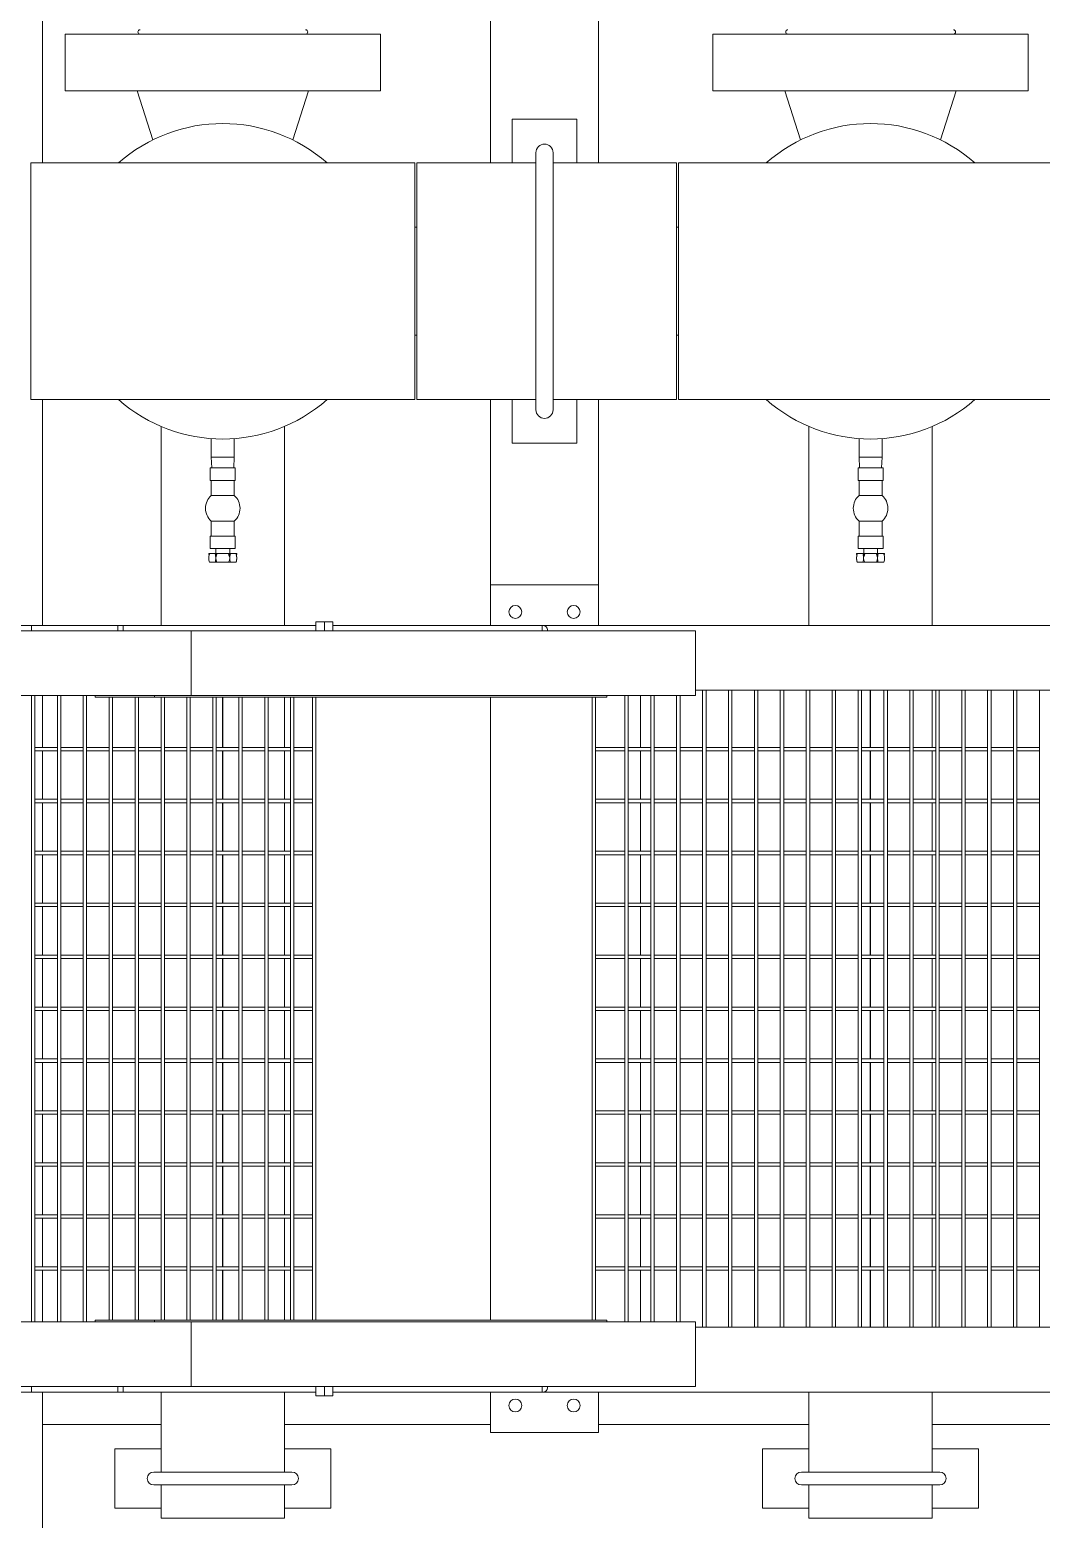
# Model space of a CAD drawing. Header units: millimetres. Extents: x 553637 to 584936, y 5008 to 53898.
# Drawn here: x 558689 to 559626, y 11966 to 13345 of the extents above; entities that cross this region are included whole.
import ezdxf

# ---------------------------------------------------------------- set-up
doc = ezdxf.new("R2010")
doc.units = ezdxf.units.MM
doc.header["$LTSCALE"] = 10
doc.header["$MEASUREMENT"] = 0
doc.layers.add('8', color=8, linetype='Continuous')

# ---------------------------------------------------------------- blocks, each defined once
blk = doc.blocks.new('mf_900')
at = {"layer": '8', "lineweight": -2}
for p, q in [((189333.5, 8866.4), (189333.5, 9594.8)), ((188918.5, 8866.4), (188918.5, 9146.3)), ((189433.5, 8866.4), (189433.5, 9146.3)), ((189231.6, 8985.7), (188939.5, 8985.7)), ((188939.5, 8985.7), (188939.5, 8933.3)), ((189231.6, 8985.7), (189231.6, 8933.3)), ((189831.6, 8985.7), (189539.5, 8985.7)), ((189539.5, 8985.7), (189539.5, 8933.3)), ((189831.6, 8985.7), (189831.6, 8933.3)), ((188939.5, 8933.3), (189231.6, 8933.3)), ((189020.7, 8887.7), (189006.1, 8933.3)), ((189150.4, 8887.7), (189164.9, 8933.3)), ((189539.5, 8933.3), (189831.6, 8933.3)), ((189620.7, 8887.7), (189606.1, 8933.3)), ((189750.4, 8887.7), (189764.9, 8933.3)), ((189353.5, 8906.8), (189413.5, 8906.8)), ((189353.5, 8906.8), (189353.5, 8866.4)), ((189413.5, 8906.8), (189413.5, 8866.4)), ((189375.6, 8875.9), (189375.6, 8637.7)), ((189391.4, 8637.7), (189391.4, 8875.9)), ((188907.7, 8866.4), (188907.7, 8647.3)), ((189263.3, 8866.4), (188907.7, 8866.4)), ((189263.3, 8647.3), (189263.3, 8866.4)), ((189265.3, 8647.3), (189265.3, 8866.4)), ((189375.6, 8866.4), (189265.3, 8866.4)), ((189505.7, 8866.4), (189391.4, 8866.4)), ((189505.7, 8866.4), (189505.7, 8647.3)), ((189507.7, 8866.4), (189507.7, 8647.3)), ((189863.3, 8866.4), (189507.7, 8866.4)), ((189265.3, 8806.9), (189263.3, 8806.9)), ((189507.7, 8806.9), (189505.7, 8806.9)), ((189265.3, 8706.8), (189263.3, 8706.8)), ((189507.7, 8706.8), (189505.7, 8706.8)), ((189263.3, 8647.3), (188907.7, 8647.3)), ((188918.5, 8438), (188918.5, 8647.3)), ((189375.6, 8647.3), (189265.3, 8647.3)), ((189333.5, 8438), (189333.5, 8647.3)), ((189353.5, 8647.3), (189353.5, 8606.8)), ((189505.7, 8647.3), (189391.4, 8647.3)), ((189413.5, 8647.3), (189413.5, 8606.8)), ((189433.5, 8438), (189433.5, 8647.3)), ((189863.3, 8647.3), (189507.7, 8647.3)), ((189028.4, 8622.4), (189028.4, 8438)), ((189142.7, 8622.4), (189142.7, 8438)), ((189628.4, 8622.4), (189628.4, 8438)), ((189742.7, 8622.4), (189742.7, 8438)), ((189074.8, 8594), (189074.8, 8611.2)), ((189096.2, 8594), (189096.2, 8611.2)), ((189674.8, 8594), (189674.8, 8611.2)), ((189696.2, 8594), (189696.2, 8611.2)), ((189413.5, 8606.8), (189353.5, 8606.8)), ((189097.1, 8583.9), (189073.9, 8583.9)), ((189073.9, 8572.3), (189073.9, 8583.9)), ((189074.8, 8594), (189096.2, 8594)), ((189075.3, 8583.9), (189074.8, 8594)), ((189095.7, 8583.9), (189096.2, 8594)), ((189097.1, 8572.3), (189097.1, 8583.9)), ((189697.1, 8583.9), (189673.9, 8583.9)), ((189673.9, 8572.3), (189673.9, 8583.9)), ((189674.8, 8594), (189696.2, 8594)), ((189675.3, 8583.9), (189674.8, 8594)), ((189695.7, 8583.9), (189696.2, 8594)), ((189697.1, 8572.3), (189697.1, 8583.9)), ((189073.9, 8572.3), (189097.1, 8572.3)), ((189074.8, 8572.3), (189074.8, 8558.4)), ((189096.2, 8572.3), (189096.2, 8558.4)), ((189673.9, 8572.3), (189697.1, 8572.3)), ((189674.8, 8572.3), (189674.8, 8558.4)), ((189696.2, 8572.3), (189696.2, 8558.4)), ((189096.2, 8558.4), (189074.8, 8558.4)), ((189696.2, 8558.4), (189674.8, 8558.4)), ((189074.8, 8534.6), (189096.2, 8534.6)), ((189074.8, 8534.6), (189074.8, 8520.8)), ((189096.2, 8534.6), (189096.2, 8520.8)), ((189674.8, 8534.6), (189696.2, 8534.6)), ((189674.8, 8534.6), (189674.8, 8520.8)), ((189696.2, 8534.6), (189696.2, 8520.8)), ((189097.1, 8520.8), (189073.9, 8520.8)), ((189073.9, 8520.8), (189073.9, 8509.2)), ((189097.1, 8520.8), (189097.1, 8509.2)), ((189697.1, 8520.8), (189673.9, 8520.8)), ((189673.9, 8520.8), (189673.9, 8509.2)), ((189697.1, 8520.8), (189697.1, 8509.2)), ((189072.6, 8504.6), (189098.4, 8504.6)), ((189073.1, 8503.8), (189072.6, 8503.8)), ((189072.6, 8503.8), (189072.6, 8503.8)), ((189073.9, 8509.2), (189097.1, 8509.2)), ((189080.1, 8503.8), (189078.5, 8503.8)), ((189079.2, 8509.2), (189079.2, 8504.6)), ((189092.5, 8503.8), (189090.9, 8503.8)), ((189091.9, 8509.2), (189091.9, 8504.6)), ((189098.4, 8503.8), (189097.9, 8503.8)), ((189098.4, 8504.6), (189098.4, 8504.6)), ((189672.6, 8504.6), (189679, 8504.6)), ((189673.1, 8503.8), (189672.6, 8503.8)), ((189673.9, 8509.2), (189697.1, 8509.2)), ((189679, 8503.8), (189678.5, 8503.8)), ((189679, 8504.6), (189679.1, 8504.6)), ((189679.1, 8503.8), (189679, 8503.8)), ((189679.1, 8504.6), (189691.9, 8504.6)), ((189680.1, 8503.8), (189679.1, 8503.8)), ((189679.2, 8509.2), (189679.2, 8504.6)), ((189691.9, 8503.8), (189690.9, 8503.8)), ((189691.9, 8509.2), (189691.9, 8504.6)), ((189691.9, 8504.6), (189692, 8504.6)), ((189692, 8503.8), (189691.9, 8503.8)), ((189692, 8504.6), (189698.4, 8504.6)), ((189692.5, 8503.8), (189692, 8503.8)), ((189698.4, 8503.8), (189697.9, 8503.8)), ((189097.9, 8496.7), (189073.1, 8496.7)), ((189097.9, 8496.7), (189097.9, 8496.7)), ((189673.1, 8496.7), (189673.1, 8496.7)), ((189697.9, 8496.7), (189673.1, 8496.7)), ((189333.5, 8475.5), (189333.5, 8438)), ((189433.5, 8475.5), (189333.5, 8475.5)), ((189433.5, 8438), (189433.5, 8475.5)), ((188299.7, 8438), (189171.7, 8438)), ((188376.3, 8433), (189523.3, 8433)), ((188908.3, 8438), (188908.3, 8433)), ((188988.3, 8433), (188988.3, 8438)), ((188993.3, 8438), (188993.3, 8433)), ((189056.3, 8433), (189056.3, 8373)), ((189056.3, 8433), (189056.3, 8373)), ((189171.7, 8433), (189171.7, 8441.5)), ((189171.7, 8441.5), (189187.5, 8441.5)), ((189179.6, 8433), (189179.6, 8441.5)), ((189187.5, 8433), (189187.5, 8441.5)), ((192443.5, 8438), (189187.5, 8438)), ((189381.3, 8438), (189381.3, 8433)), ((189386.3, 8433), (189386.3, 8434)), ((189523.3, 8373), (189523.3, 8433)), ((192107.8, 8378), (189523.3, 8378)), ((189529.9, 7788), (189529.9, 8378)), ((189529.9, 8378), (189533.1, 8378)), ((189533.1, 7788), (189533.1, 8378)), ((189553.9, 7788), (189553.9, 8378)), ((189553.9, 8378), (189557.1, 8378)), ((189557.1, 7788), (189557.1, 8378)), ((189577.9, 7788), (189577.9, 8378)), ((189577.9, 8378), (189581.1, 8378)), ((189581.1, 7788), (189581.1, 8378)), ((189601.9, 7788), (189601.9, 8378)), ((189601.9, 8378), (189605.1, 8378)), ((189605.1, 7788), (189605.1, 8378)), ((189625.9, 7788), (189625.9, 8378)), ((189625.9, 8378), (189629.1, 8378)), ((189629.1, 7788), (189629.1, 8378)), ((189649.9, 7788), (189649.9, 8378)), ((189649.9, 8378), (189653.1, 8378)), ((189653.1, 7788), (189653.1, 8378)), ((189673.9, 7788), (189673.9, 8378)), ((189673.9, 8378), (189677.1, 8378)), ((189677.1, 7788), (189677.1, 8378)), ((189697.9, 7788), (189697.9, 8378)), ((189697.9, 8378), (189701.1, 8378)), ((189701.1, 7788), (189701.1, 8378)), ((189721.9, 7788), (189721.9, 8378)), ((189721.9, 8378), (189725.1, 8378)), ((189725.1, 7788), (189725.1, 8378)), ((189742.7, 8378), (189742.7, 8325.1)), ((189745.9, 7788), (189745.9, 8378)), ((189745.9, 8378), (189749.1, 8378)), ((189749.1, 7788), (189749.1, 8378)), ((189769.9, 7788), (189769.9, 8378)), ((189769.9, 8378), (189773.1, 8378)), ((189773.1, 7788), (189773.1, 8378)), ((189793.9, 7788), (189793.9, 8378)), ((189793.9, 8378), (189797.1, 8378)), ((189797.1, 7788), (189797.1, 8378)), ((189817.9, 7788), (189817.9, 8378)), ((189817.9, 8378), (189821.1, 8378)), ((189821.1, 7788), (189821.1, 8378)), ((189841.9, 7788), (189841.9, 8378)), ((189841.9, 8378), (189845.1, 8378)), ((188376.3, 8373), (189523.3, 8373)), ((188908.3, 7793), (188908.3, 8373)), ((188911.4, 7793), (188911.4, 8373)), ((188918.5, 8325.1), (188918.5, 8373)), ((188932.3, 7793), (188932.3, 8373)), ((188935.4, 7793), (188935.4, 8373)), ((188956.3, 7793), (188956.3, 8373)), ((188959.4, 7793), (188959.4, 8373)), ((188967.3, 8371.6), (188967.3, 8373)), ((188967.3, 8371.6), (189441.3, 8371.6)), ((188980.3, 7794.4), (188980.3, 8371.6)), ((188983.4, 7794.4), (188983.4, 8371.6)), ((189004.3, 7794.4), (189004.3, 8371.6)), ((189007.4, 7794.4), (189007.4, 8371.6)), ((189022.4, 8371.6), (189022.4, 8373)), ((189028.3, 7794.4), (189028.3, 8371.6)), ((189031.4, 7794.4), (189031.4, 8371.6)), ((189052.3, 7794.4), (189052.3, 8371.6)), ((189055.4, 7794.4), (189055.4, 8371.6)), ((189076.3, 7794.4), (189076.3, 8371.6)), ((189079.4, 7794.4), (189079.4, 8371.6)), ((189100.3, 7794.4), (189100.3, 8371.6)), ((189103.4, 7794.4), (189103.4, 8371.6)), ((189124.3, 7794.4), (189124.3, 8371.6)), ((189127.4, 7794.4), (189127.4, 8371.6)), ((189142.7, 8371.6), (189142.7, 8325.1)), ((189148.3, 7794.4), (189148.3, 8371.6)), ((189151.4, 7794.4), (189151.4, 8371.6)), ((189168.5, 7794.4), (189168.5, 8371.6)), ((189171.7, 7794.4), (189171.7, 8371.6)), ((189333.5, 7794.4), (189333.5, 8371.6)), ((189427.5, 7794.4), (189427.5, 8371.6)), ((189430.7, 7794.4), (189430.7, 8371.6)), ((189441.3, 8371.6), (189441.3, 8373)), ((189457.9, 7793), (189457.9, 8373)), ((189461.1, 7793), (189461.1, 8373)), ((189472.5, 8325.1), (189472.5, 8373)), ((189481.9, 7793), (189481.9, 8373)), ((189485.1, 7793), (189485.1, 8373)), ((189505.9, 7793), (189505.9, 8373)), ((189509.1, 7793), (189509.1, 8373)), ((188911.4, 8325.1), (188932.3, 8325.1)), ((188932.3, 8321.9), (188911.4, 8321.9)), ((188918.5, 8277), (188918.5, 8321.9)), ((188935.4, 8325.1), (188956.3, 8325.1)), ((188956.3, 8321.9), (188935.4, 8321.9)), ((188959.4, 8325.1), (188980.3, 8325.1)), ((188980.3, 8321.9), (188959.4, 8321.9)), ((188983.4, 8325.1), (189004.3, 8325.1)), ((189004.3, 8321.9), (188983.4, 8321.9)), ((189007.4, 8325.1), (189028.3, 8325.1)), ((189028.3, 8321.9), (189007.4, 8321.9)), ((189031.4, 8325.1), (189052.3, 8325.1)), ((189052.3, 8321.9), (189031.4, 8321.9)), ((189055.4, 8325.1), (189076.3, 8325.1)), ((189076.3, 8321.9), (189055.4, 8321.9)), ((189079.4, 8325.1), (189100.3, 8325.1)), ((189100.3, 8321.9), (189079.4, 8321.9)), ((189103.4, 8325.1), (189124.3, 8325.1)), ((189124.3, 8321.9), (189103.4, 8321.9)), ((189127.4, 8325.1), (189148.3, 8325.1)), ((189148.3, 8321.9), (189127.4, 8321.9)), ((189142.7, 8321.9), (189142.7, 8277)), ((189151.4, 8325.1), (189168.5, 8325.1)), ((189168.5, 8321.9), (189151.4, 8321.9)), ((189457.9, 8325.1), (189430.7, 8325.1)), ((189430.7, 8322), (189457.9, 8322)), ((189481.9, 8325.1), (189461.1, 8325.1)), ((189461.1, 8322), (189481.9, 8322)), ((189472.5, 8277), (189472.5, 8322)), ((189505.9, 8325.1), (189485.1, 8325.1)), ((189485.1, 8322), (189505.9, 8322)), ((189529.9, 8325.1), (189509.1, 8325.1)), ((189509.1, 8322), (189529.9, 8322)), ((189553.9, 8325.1), (189533.1, 8325.1)), ((189533.1, 8322), (189553.9, 8322)), ((189577.9, 8325.1), (189557.1, 8325.1)), ((189557.1, 8322), (189577.9, 8322)), ((189601.9, 8325.1), (189581.1, 8325.1)), ((189581.1, 8322), (189601.9, 8322)), ((189625.9, 8325.1), (189605.1, 8325.1)), ((189605.1, 8322), (189625.9, 8322)), ((189649.9, 8325.1), (189629.1, 8325.1)), ((189629.1, 8322), (189649.9, 8322)), ((189673.9, 8325.1), (189653.1, 8325.1)), ((189653.1, 8322), (189673.9, 8322)), ((189697.9, 8325.1), (189677.1, 8325.1)), ((189677.1, 8322), (189697.9, 8322)), ((189721.9, 8325.1), (189701.1, 8325.1)), ((189701.1, 8322), (189721.9, 8322)), ((189745.9, 8325.1), (189725.1, 8325.1)), ((189725.1, 8322), (189745.9, 8322)), ((189742.7, 8322), (189742.7, 8277)), ((189769.9, 8325.1), (189749.1, 8325.1)), ((189749.1, 8322), (189769.9, 8322)), ((189793.9, 8325.1), (189773.1, 8325.1)), ((189773.1, 8322), (189793.9, 8322)), ((189817.9, 8325.1), (189797.1, 8325.1)), ((189797.1, 8322), (189817.9, 8322)), ((189841.9, 8325.1), (189821.1, 8325.1)), ((189821.1, 8322), (189841.9, 8322)), ((188911.4, 8277), (188932.3, 8277)), ((188932.3, 8273.8), (188911.4, 8273.8)), ((188918.5, 8228.9), (188918.5, 8273.8)), ((188935.4, 8277), (188956.3, 8277)), ((188956.3, 8273.8), (188935.4, 8273.8)), ((188959.4, 8277), (188980.3, 8277)), ((188980.3, 8273.8), (188959.4, 8273.8)), ((188983.4, 8277), (189004.3, 8277)), ((189004.3, 8273.8), (188983.4, 8273.8)), ((189007.4, 8277), (189028.3, 8277)), ((189028.3, 8273.8), (189007.4, 8273.8)), ((189031.4, 8277), (189052.3, 8277)), ((189052.3, 8273.8), (189031.4, 8273.8)), ((189055.4, 8277), (189076.3, 8277)), ((189076.3, 8273.8), (189055.4, 8273.8)), ((189079.4, 8277), (189100.3, 8277)), ((189100.3, 8273.8), (189079.4, 8273.8)), ((189103.4, 8277), (189124.3, 8277)), ((189124.3, 8273.8), (189103.4, 8273.8)), ((189127.4, 8277), (189148.3, 8277)), ((189148.3, 8273.8), (189127.4, 8273.8)), ((189142.7, 8273.8), (189142.7, 8228.9)), ((189151.4, 8277), (189168.5, 8277)), ((189168.5, 8273.8), (189151.4, 8273.8)), ((189457.9, 8277), (189430.7, 8277)), ((189430.7, 8273.8), (189457.9, 8273.8)), ((189481.9, 8277), (189461.1, 8277)), ((189461.1, 8273.8), (189481.9, 8273.8)), ((189472.5, 8228.9), (189472.5, 8273.8)), ((189505.9, 8277), (189485.1, 8277)), ((189485.1, 8273.8), (189505.9, 8273.8)), ((189529.9, 8277), (189509.1, 8277)), ((189509.1, 8273.8), (189529.9, 8273.8)), ((189553.9, 8277), (189533.1, 8277)), ((189533.1, 8273.8), (189553.9, 8273.8)), ((189577.9, 8277), (189557.1, 8277)), ((189557.1, 8273.8), (189577.9, 8273.8)), ((189601.9, 8277), (189581.1, 8277)), ((189581.1, 8273.8), (189601.9, 8273.8)), ((189625.9, 8277), (189605.1, 8277)), ((189605.1, 8273.8), (189625.9, 8273.8)), ((189649.9, 8277), (189629.1, 8277)), ((189629.1, 8273.8), (189649.9, 8273.8)), ((189673.9, 8277), (189653.1, 8277)), ((189653.1, 8273.8), (189673.9, 8273.8)), ((189697.9, 8277), (189677.1, 8277)), ((189677.1, 8273.8), (189697.9, 8273.8)), ((189721.9, 8277), (189701.1, 8277)), ((189701.1, 8273.8), (189721.9, 8273.8)), ((189745.9, 8277), (189725.1, 8277)), ((189725.1, 8273.8), (189745.9, 8273.8)), ((189742.7, 8273.8), (189742.7, 8228.9)), ((189769.9, 8277), (189749.1, 8277)), ((189749.1, 8273.8), (189769.9, 8273.8)), ((189793.9, 8277), (189773.1, 8277)), ((189773.1, 8273.8), (189793.9, 8273.8)), ((189817.9, 8277), (189797.1, 8277)), ((189797.1, 8273.8), (189817.9, 8273.8)), ((189841.9, 8277), (189821.1, 8277)), ((189821.1, 8273.8), (189841.9, 8273.8)), ((188911.4, 8228.9), (188932.3, 8228.9)), ((188932.3, 8225.7), (188911.4, 8225.7)), ((188918.5, 8180.8), (188918.5, 8225.7)), ((188935.4, 8228.9), (188956.3, 8228.9)), ((188956.3, 8225.7), (188935.4, 8225.7)), ((188959.4, 8228.9), (188980.3, 8228.9)), ((188980.3, 8225.7), (188959.4, 8225.7)), ((188983.4, 8228.9), (189004.3, 8228.9)), ((189004.3, 8225.7), (188983.4, 8225.7)), ((189007.4, 8228.9), (189028.3, 8228.9)), ((189028.3, 8225.7), (189007.4, 8225.7)), ((189031.4, 8228.9), (189052.3, 8228.9)), ((189052.3, 8225.7), (189031.4, 8225.7)), ((189055.4, 8228.9), (189076.3, 8228.9)), ((189076.3, 8225.7), (189055.4, 8225.7)), ((189079.4, 8228.9), (189100.3, 8228.9)), ((189100.3, 8225.7), (189079.4, 8225.7)), ((189103.4, 8228.9), (189124.3, 8228.9)), ((189124.3, 8225.7), (189103.4, 8225.7)), ((189127.4, 8228.9), (189148.3, 8228.9)), ((189148.3, 8225.7), (189127.4, 8225.7)), ((189142.7, 8225.7), (189142.7, 8180.8)), ((189151.4, 8228.9), (189168.5, 8228.9)), ((189168.5, 8225.7), (189151.4, 8225.7)), ((189457.9, 8228.9), (189430.7, 8228.9)), ((189430.7, 8225.7), (189457.9, 8225.7)), ((189481.9, 8228.9), (189461.1, 8228.9)), ((189461.1, 8225.7), (189481.9, 8225.7)), ((189472.5, 8180.8), (189472.5, 8225.7)), ((189505.9, 8228.9), (189485.1, 8228.9)), ((189485.1, 8225.7), (189505.9, 8225.7)), ((189529.9, 8228.9), (189509.1, 8228.9)), ((189509.1, 8225.7), (189529.9, 8225.7)), ((189553.9, 8228.9), (189533.1, 8228.9)), ((189533.1, 8225.7), (189553.9, 8225.7)), ((189577.9, 8228.9), (189557.1, 8228.9)), ((189557.1, 8225.7), (189577.9, 8225.7)), ((189601.9, 8228.9), (189581.1, 8228.9)), ((189581.1, 8225.7), (189601.9, 8225.7)), ((189625.9, 8228.9), (189605.1, 8228.9)), ((189605.1, 8225.7), (189625.9, 8225.7)), ((189649.9, 8228.9), (189629.1, 8228.9)), ((189629.1, 8225.7), (189649.9, 8225.7)), ((189673.9, 8228.9), (189653.1, 8228.9)), ((189653.1, 8225.7), (189673.9, 8225.7)), ((189697.9, 8228.9), (189677.1, 8228.9)), ((189677.1, 8225.7), (189697.9, 8225.7)), ((189721.9, 8228.9), (189701.1, 8228.9)), ((189701.1, 8225.7), (189721.9, 8225.7)), ((189745.9, 8228.9), (189725.1, 8228.9)), ((189725.1, 8225.7), (189745.9, 8225.7)), ((189742.7, 8225.7), (189742.7, 8180.8)), ((189769.9, 8228.9), (189749.1, 8228.9)), ((189749.1, 8225.7), (189769.9, 8225.7)), ((189793.9, 8228.9), (189773.1, 8228.9)), ((189773.1, 8225.7), (189793.9, 8225.7)), ((189817.9, 8228.9), (189797.1, 8228.9)), ((189797.1, 8225.7), (189817.9, 8225.7)), ((189841.9, 8228.9), (189821.1, 8228.9)), ((189821.1, 8225.7), (189841.9, 8225.7)), ((188911.4, 8180.8), (188932.3, 8180.8)), ((188935.4, 8180.8), (188956.3, 8180.8)), ((188959.4, 8180.8), (188980.3, 8180.8)), ((188983.4, 8180.8), (189004.3, 8180.8)), ((189007.4, 8180.8), (189028.3, 8180.8)), ((189031.4, 8180.8), (189052.3, 8180.8)), ((189055.4, 8180.8), (189076.3, 8180.8)), ((189079.4, 8180.8), (189100.3, 8180.8)), ((189103.4, 8180.8), (189124.3, 8180.8)), ((189127.4, 8180.8), (189148.3, 8180.8)), ((189151.4, 8180.8), (189168.5, 8180.8)), ((189457.9, 8180.8), (189430.7, 8180.8)), ((189481.9, 8180.8), (189461.1, 8180.8)), ((189505.9, 8180.8), (189485.1, 8180.8)), ((189529.9, 8180.8), (189509.1, 8180.8)), ((189553.9, 8180.8), (189533.1, 8180.8)), ((189577.9, 8180.8), (189557.1, 8180.8)), ((189601.9, 8180.8), (189581.1, 8180.8)), ((189625.9, 8180.8), (189605.1, 8180.8)), ((189649.9, 8180.8), (189629.1, 8180.8)), ((189673.9, 8180.8), (189653.1, 8180.8)), ((189697.9, 8180.8), (189677.1, 8180.8)), ((189721.9, 8180.8), (189701.1, 8180.8)), ((189745.9, 8180.8), (189725.1, 8180.8)), ((189769.9, 8180.8), (189749.1, 8180.8)), ((189793.9, 8180.8), (189773.1, 8180.8)), ((189817.9, 8180.8), (189797.1, 8180.8)), ((189841.9, 8180.8), (189821.1, 8180.8)), ((188932.3, 8177.6), (188911.4, 8177.6)), ((188918.5, 8132.7), (188918.5, 8177.6)), ((188956.3, 8177.6), (188935.4, 8177.6)), ((188980.3, 8177.6), (188959.4, 8177.6)), ((189004.3, 8177.6), (188983.4, 8177.6)), ((189028.3, 8177.6), (189007.4, 8177.6)), ((189052.3, 8177.6), (189031.4, 8177.6)), ((189076.3, 8177.6), (189055.4, 8177.6)), ((189100.3, 8177.6), (189079.4, 8177.6)), ((189124.3, 8177.6), (189103.4, 8177.6)), ((189148.3, 8177.6), (189127.4, 8177.6)), ((189142.7, 8177.6), (189142.7, 8132.7)), ((189168.5, 8177.6), (189151.4, 8177.6)), ((189430.7, 8177.6), (189457.9, 8177.6)), ((189461.1, 8177.6), (189481.9, 8177.6)), ((189472.5, 8132.7), (189472.5, 8177.6)), ((189485.1, 8177.6), (189505.9, 8177.6)), ((189509.1, 8177.6), (189529.9, 8177.6)), ((189533.1, 8177.6), (189553.9, 8177.6)), ((189557.1, 8177.6), (189577.9, 8177.6)), ((189581.1, 8177.6), (189601.9, 8177.6)), ((189605.1, 8177.6), (189625.9, 8177.6)), ((189629.1, 8177.6), (189649.9, 8177.6)), ((189653.1, 8177.6), (189673.9, 8177.6)), ((189677.1, 8177.6), (189697.9, 8177.6)), ((189701.1, 8177.6), (189721.9, 8177.6)), ((189725.1, 8177.6), (189745.9, 8177.6)), ((189742.7, 8177.6), (189742.7, 8132.7)), ((189749.1, 8177.6), (189769.9, 8177.6)), ((189773.1, 8177.6), (189793.9, 8177.6)), ((189797.1, 8177.6), (189817.9, 8177.6)), ((189821.1, 8177.6), (189841.9, 8177.6)), ((188911.4, 8132.7), (188932.3, 8132.7)), ((188932.3, 8129.5), (188911.4, 8129.5)), ((188918.5, 8084.6), (188918.5, 8129.5)), ((188935.4, 8132.7), (188956.3, 8132.7)), ((188956.3, 8129.5), (188935.4, 8129.5)), ((188959.4, 8132.7), (188980.3, 8132.7)), ((188980.3, 8129.5), (188959.4, 8129.5)), ((188983.4, 8132.7), (189004.3, 8132.7)), ((189004.3, 8129.5), (188983.4, 8129.5)), ((189007.4, 8132.7), (189028.3, 8132.7)), ((189028.3, 8129.5), (189007.4, 8129.5)), ((189031.4, 8132.7), (189052.3, 8132.7)), ((189052.3, 8129.5), (189031.4, 8129.5)), ((189055.4, 8132.7), (189076.3, 8132.7)), ((189076.3, 8129.5), (189055.4, 8129.5)), ((189079.4, 8132.7), (189100.3, 8132.7)), ((189100.3, 8129.5), (189079.4, 8129.5)), ((189103.4, 8132.7), (189124.3, 8132.7)), ((189124.3, 8129.5), (189103.4, 8129.5)), ((189127.4, 8132.7), (189148.3, 8132.7)), ((189148.3, 8129.5), (189127.4, 8129.5)), ((189142.7, 8129.5), (189142.7, 8084.6)), ((189151.4, 8132.7), (189168.5, 8132.7)), ((189168.5, 8129.5), (189151.4, 8129.5)), ((189457.9, 8132.7), (189430.7, 8132.7)), ((189430.7, 8129.5), (189457.9, 8129.5)), ((189481.9, 8132.7), (189461.1, 8132.7)), ((189461.1, 8129.5), (189481.9, 8129.5)), ((189472.5, 8084.6), (189472.5, 8129.5)), ((189505.9, 8132.7), (189485.1, 8132.7)), ((189485.1, 8129.5), (189505.9, 8129.5)), ((189529.9, 8132.7), (189509.1, 8132.7)), ((189509.1, 8129.5), (189529.9, 8129.5)), ((189553.9, 8132.7), (189533.1, 8132.7)), ((189533.1, 8129.5), (189553.9, 8129.5)), ((189577.9, 8132.7), (189557.1, 8132.7)), ((189557.1, 8129.5), (189577.9, 8129.5)), ((189601.9, 8132.7), (189581.1, 8132.7)), ((189581.1, 8129.5), (189601.9, 8129.5)), ((189625.9, 8132.7), (189605.1, 8132.7)), ((189605.1, 8129.5), (189625.9, 8129.5)), ((189649.9, 8132.7), (189629.1, 8132.7)), ((189629.1, 8129.5), (189649.9, 8129.5)), ((189673.9, 8132.7), (189653.1, 8132.7)), ((189653.1, 8129.5), (189673.9, 8129.5)), ((189697.9, 8132.7), (189677.1, 8132.7)), ((189677.1, 8129.5), (189697.9, 8129.5)), ((189721.9, 8132.7), (189701.1, 8132.7)), ((189701.1, 8129.5), (189721.9, 8129.5)), ((189745.9, 8132.7), (189725.1, 8132.7)), ((189725.1, 8129.5), (189745.9, 8129.5)), ((189742.7, 8129.5), (189742.7, 8084.6)), ((189769.9, 8132.7), (189749.1, 8132.7)), ((189749.1, 8129.5), (189769.9, 8129.5)), ((189793.9, 8132.7), (189773.1, 8132.7)), ((189773.1, 8129.5), (189793.9, 8129.5)), ((189817.9, 8132.7), (189797.1, 8132.7)), ((189797.1, 8129.5), (189817.9, 8129.5)), ((189841.9, 8132.7), (189821.1, 8132.7)), ((189821.1, 8129.5), (189841.9, 8129.5)), ((188911.4, 8084.6), (188932.3, 8084.6)), ((188935.4, 8084.6), (188956.3, 8084.6)), ((188959.4, 8084.6), (188980.3, 8084.6)), ((188983.4, 8084.6), (189004.3, 8084.6)), ((189007.4, 8084.6), (189028.3, 8084.6)), ((189031.4, 8084.6), (189052.3, 8084.6)), ((189055.4, 8084.6), (189076.3, 8084.6)), ((189079.4, 8084.6), (189100.3, 8084.6)), ((189103.4, 8084.6), (189124.3, 8084.6)), ((189127.4, 8084.6), (189148.3, 8084.6)), ((189151.4, 8084.6), (189168.5, 8084.6)), ((189457.9, 8084.6), (189430.7, 8084.6)), ((189481.9, 8084.6), (189461.1, 8084.6)), ((189505.9, 8084.6), (189485.1, 8084.6)), ((189529.9, 8084.6), (189509.1, 8084.6)), ((189553.9, 8084.6), (189533.1, 8084.6)), ((189577.9, 8084.6), (189557.1, 8084.6)), ((189601.9, 8084.6), (189581.1, 8084.6)), ((189625.9, 8084.6), (189605.1, 8084.6)), ((189649.9, 8084.6), (189629.1, 8084.6)), ((189673.9, 8084.6), (189653.1, 8084.6)), ((189697.9, 8084.6), (189677.1, 8084.6)), ((189721.9, 8084.6), (189701.1, 8084.6)), ((189745.9, 8084.6), (189725.1, 8084.6)), ((189769.9, 8084.6), (189749.1, 8084.6)), ((189793.9, 8084.6), (189773.1, 8084.6)), ((189817.9, 8084.6), (189797.1, 8084.6)), ((189841.9, 8084.6), (189821.1, 8084.6)), ((188932.3, 8081.4), (188911.4, 8081.4)), ((188918.5, 8036.5), (188918.5, 8081.4)), ((188956.3, 8081.4), (188935.4, 8081.4)), ((188980.3, 8081.4), (188959.4, 8081.4)), ((189004.3, 8081.4), (188983.4, 8081.4)), ((189028.3, 8081.4), (189007.4, 8081.4)), ((189052.3, 8081.4), (189031.4, 8081.4)), ((189076.3, 8081.4), (189055.4, 8081.4)), ((189100.3, 8081.4), (189079.4, 8081.4)), ((189124.3, 8081.4), (189103.4, 8081.4)), ((189148.3, 8081.4), (189127.4, 8081.4)), ((189142.7, 8081.4), (189142.7, 8036.5)), ((189168.5, 8081.4), (189151.4, 8081.4)), ((189430.7, 8081.4), (189457.9, 8081.4)), ((189461.1, 8081.4), (189481.9, 8081.4)), ((189472.5, 8036.5), (189472.5, 8081.4)), ((189485.1, 8081.4), (189505.9, 8081.4)), ((189509.1, 8081.4), (189529.9, 8081.4)), ((189533.1, 8081.4), (189553.9, 8081.4)), ((189557.1, 8081.4), (189577.9, 8081.4)), ((189581.1, 8081.4), (189601.9, 8081.4)), ((189605.1, 8081.4), (189625.9, 8081.4)), ((189629.1, 8081.4), (189649.9, 8081.4)), ((189653.1, 8081.4), (189673.9, 8081.4)), ((189677.1, 8081.4), (189697.9, 8081.4)), ((189701.1, 8081.4), (189721.9, 8081.4)), ((189725.1, 8081.4), (189745.9, 8081.4)), ((189742.7, 8081.4), (189742.7, 8036.5)), ((189749.1, 8081.4), (189769.9, 8081.4)), ((189773.1, 8081.4), (189793.9, 8081.4)), ((189797.1, 8081.4), (189817.9, 8081.4)), ((189821.1, 8081.4), (189841.9, 8081.4)), ((188911.4, 8036.5), (188932.3, 8036.5)), ((188932.3, 8033.3), (188911.4, 8033.3)), ((188918.5, 7988.4), (188918.5, 8033.3)), ((188935.4, 8036.5), (188956.3, 8036.5)), ((188956.3, 8033.3), (188935.4, 8033.3)), ((188959.4, 8036.5), (188980.3, 8036.5)), ((188980.3, 8033.3), (188959.4, 8033.3)), ((188983.4, 8036.5), (189004.3, 8036.5)), ((189004.3, 8033.3), (188983.4, 8033.3)), ((189007.4, 8036.5), (189028.3, 8036.5)), ((189028.3, 8033.3), (189007.4, 8033.3)), ((189031.4, 8036.5), (189052.3, 8036.5)), ((189052.3, 8033.3), (189031.4, 8033.3)), ((189055.4, 8036.5), (189076.3, 8036.5)), ((189076.3, 8033.3), (189055.4, 8033.3)), ((189079.4, 8036.5), (189100.3, 8036.5)), ((189100.3, 8033.3), (189079.4, 8033.3)), ((189103.4, 8036.5), (189124.3, 8036.5)), ((189124.3, 8033.3), (189103.4, 8033.3)), ((189127.4, 8036.5), (189148.3, 8036.5)), ((189148.3, 8033.3), (189127.4, 8033.3)), ((189142.7, 8033.3), (189142.7, 7988.4)), ((189151.4, 8036.5), (189168.5, 8036.5)), ((189168.5, 8033.3), (189151.4, 8033.3)), ((189457.9, 8036.5), (189430.7, 8036.5)), ((189430.7, 8033.3), (189457.9, 8033.3)), ((189481.9, 8036.5), (189461.1, 8036.5)), ((189461.1, 8033.3), (189481.9, 8033.3)), ((189472.5, 7988.4), (189472.5, 8033.3)), ((189505.9, 8036.5), (189485.1, 8036.5)), ((189485.1, 8033.3), (189505.9, 8033.3)), ((189529.9, 8036.5), (189509.1, 8036.5)), ((189509.1, 8033.3), (189529.9, 8033.3)), ((189553.9, 8036.5), (189533.1, 8036.5)), ((189533.1, 8033.3), (189553.9, 8033.3)), ((189577.9, 8036.5), (189557.1, 8036.5)), ((189557.1, 8033.3), (189577.9, 8033.3)), ((189601.9, 8036.5), (189581.1, 8036.5)), ((189581.1, 8033.3), (189601.9, 8033.3)), ((189625.9, 8036.5), (189605.1, 8036.5)), ((189605.1, 8033.3), (189625.9, 8033.3)), ((189649.9, 8036.5), (189629.1, 8036.5)), ((189629.1, 8033.3), (189649.9, 8033.3)), ((189673.9, 8036.5), (189653.1, 8036.5)), ((189653.1, 8033.3), (189673.9, 8033.3)), ((189697.9, 8036.5), (189677.1, 8036.5)), ((189677.1, 8033.3), (189697.9, 8033.3)), ((189721.9, 8036.5), (189701.1, 8036.5)), ((189701.1, 8033.3), (189721.9, 8033.3)), ((189745.9, 8036.5), (189725.1, 8036.5)), ((189725.1, 8033.3), (189745.9, 8033.3)), ((189742.7, 8033.3), (189742.7, 7988.4)), ((189769.9, 8036.5), (189749.1, 8036.5)), ((189749.1, 8033.3), (189769.9, 8033.3)), ((189793.9, 8036.5), (189773.1, 8036.5)), ((189773.1, 8033.3), (189793.9, 8033.3)), ((189817.9, 8036.5), (189797.1, 8036.5)), ((189797.1, 8033.3), (189817.9, 8033.3)), ((189841.9, 8036.5), (189821.1, 8036.5)), ((189821.1, 8033.3), (189841.9, 8033.3)), ((188911.4, 7988.4), (188932.3, 7988.4)), ((188935.4, 7988.4), (188956.3, 7988.4)), ((188959.4, 7988.4), (188980.3, 7988.4)), ((188983.4, 7988.4), (189004.3, 7988.4)), ((189007.4, 7988.4), (189028.3, 7988.4)), ((189031.4, 7988.4), (189052.3, 7988.4)), ((189055.4, 7988.4), (189076.3, 7988.4)), ((189079.4, 7988.4), (189100.3, 7988.4)), ((189103.4, 7988.4), (189124.3, 7988.4)), ((189127.4, 7988.4), (189148.3, 7988.4)), ((189151.4, 7988.4), (189168.5, 7988.4)), ((189457.9, 7988.4), (189430.7, 7988.4)), ((189481.9, 7988.4), (189461.1, 7988.4)), ((189505.9, 7988.4), (189485.1, 7988.4)), ((189529.9, 7988.4), (189509.1, 7988.4)), ((189553.9, 7988.4), (189533.1, 7988.4)), ((189577.9, 7988.4), (189557.1, 7988.4)), ((189601.9, 7988.4), (189581.1, 7988.4)), ((189625.9, 7988.4), (189605.1, 7988.4)), ((189649.9, 7988.4), (189629.1, 7988.4)), ((189673.9, 7988.4), (189653.1, 7988.4)), ((189697.9, 7988.4), (189677.1, 7988.4)), ((189721.9, 7988.4), (189701.1, 7988.4)), ((189745.9, 7988.4), (189725.1, 7988.4)), ((189769.9, 7988.4), (189749.1, 7988.4)), ((189793.9, 7988.4), (189773.1, 7988.4)), ((189817.9, 7988.4), (189797.1, 7988.4)), ((189841.9, 7988.4), (189821.1, 7988.4)), ((188932.3, 7985.2), (188911.4, 7985.2)), ((188918.5, 7940.3), (188918.5, 7985.2)), ((188956.3, 7985.2), (188935.4, 7985.2)), ((188980.3, 7985.2), (188959.4, 7985.2)), ((189004.3, 7985.2), (188983.4, 7985.2)), ((189028.3, 7985.2), (189007.4, 7985.2)), ((189052.3, 7985.2), (189031.4, 7985.2)), ((189076.3, 7985.2), (189055.4, 7985.2)), ((189100.3, 7985.2), (189079.4, 7985.2)), ((189124.3, 7985.2), (189103.4, 7985.2)), ((189148.3, 7985.2), (189127.4, 7985.2)), ((189142.7, 7985.2), (189142.7, 7940.3)), ((189168.5, 7985.2), (189151.4, 7985.2)), ((189430.7, 7985.2), (189457.9, 7985.2)), ((189461.1, 7985.2), (189481.9, 7985.2)), ((189472.5, 7940.3), (189472.5, 7985.2)), ((189485.1, 7985.2), (189505.9, 7985.2)), ((189509.1, 7985.2), (189529.9, 7985.2)), ((189533.1, 7985.2), (189553.9, 7985.2)), ((189557.1, 7985.2), (189577.9, 7985.2)), ((189581.1, 7985.2), (189601.9, 7985.2)), ((189605.1, 7985.2), (189625.9, 7985.2)), ((189629.1, 7985.2), (189649.9, 7985.2)), ((189653.1, 7985.2), (189673.9, 7985.2)), ((189677.1, 7985.2), (189697.9, 7985.2)), ((189701.1, 7985.2), (189721.9, 7985.2)), ((189725.1, 7985.2), (189745.9, 7985.2)), ((189742.7, 7985.2), (189742.7, 7940.3)), ((189749.1, 7985.2), (189769.9, 7985.2)), ((189773.1, 7985.2), (189793.9, 7985.2)), ((189797.1, 7985.2), (189817.9, 7985.2)), ((189821.1, 7985.2), (189841.9, 7985.2)), ((188911.4, 7940.3), (188932.3, 7940.3)), ((188932.3, 7937.1), (188911.4, 7937.1)), ((188918.5, 7892.2), (188918.5, 7937.1)), ((188935.4, 7940.3), (188956.3, 7940.3)), ((188956.3, 7937.1), (188935.4, 7937.1)), ((188959.4, 7940.3), (188980.3, 7940.3)), ((188980.3, 7937.1), (188959.4, 7937.1)), ((188983.4, 7940.3), (189004.3, 7940.3)), ((189004.3, 7937.1), (188983.4, 7937.1)), ((189007.4, 7940.3), (189028.3, 7940.3)), ((189028.3, 7937.1), (189007.4, 7937.1)), ((189031.4, 7940.3), (189052.3, 7940.3)), ((189052.3, 7937.1), (189031.4, 7937.1)), ((189055.4, 7940.3), (189076.3, 7940.3)), ((189076.3, 7937.1), (189055.4, 7937.1)), ((189079.4, 7940.3), (189100.3, 7940.3)), ((189100.3, 7937.1), (189079.4, 7937.1)), ((189103.4, 7940.3), (189124.3, 7940.3)), ((189124.3, 7937.1), (189103.4, 7937.1)), ((189127.4, 7940.3), (189148.3, 7940.3)), ((189148.3, 7937.1), (189127.4, 7937.1)), ((189142.7, 7937.1), (189142.7, 7892.2)), ((189151.4, 7940.3), (189168.5, 7940.3)), ((189168.5, 7937.1), (189151.4, 7937.1)), ((189457.9, 7940.3), (189430.7, 7940.3)), ((189430.7, 7937.1), (189457.9, 7937.1)), ((189481.9, 7940.3), (189461.1, 7940.3)), ((189461.1, 7937.1), (189481.9, 7937.1)), ((189472.5, 7892.2), (189472.5, 7937.1)), ((189505.9, 7940.3), (189485.1, 7940.3)), ((189485.1, 7937.1), (189505.9, 7937.1)), ((189529.9, 7940.3), (189509.1, 7940.3)), ((189509.1, 7937.1), (189529.9, 7937.1)), ((189553.9, 7940.3), (189533.1, 7940.3)), ((189533.1, 7937.1), (189553.9, 7937.1)), ((189577.9, 7940.3), (189557.1, 7940.3)), ((189557.1, 7937.1), (189577.9, 7937.1)), ((189601.9, 7940.3), (189581.1, 7940.3)), ((189581.1, 7937.1), (189601.9, 7937.1)), ((189625.9, 7940.3), (189605.1, 7940.3)), ((189605.1, 7937.1), (189625.9, 7937.1)), ((189649.9, 7940.3), (189629.1, 7940.3)), ((189629.1, 7937.1), (189649.9, 7937.1)), ((189673.9, 7940.3), (189653.1, 7940.3)), ((189653.1, 7937.1), (189673.9, 7937.1)), ((189697.9, 7940.3), (189677.1, 7940.3)), ((189677.1, 7937.1), (189697.9, 7937.1)), ((189721.9, 7940.3), (189701.1, 7940.3)), ((189701.1, 7937.1), (189721.9, 7937.1)), ((189745.9, 7940.3), (189725.1, 7940.3)), ((189725.1, 7937.1), (189745.9, 7937.1)), ((189742.7, 7937.1), (189742.7, 7892.2)), ((189769.9, 7940.3), (189749.1, 7940.3)), ((189749.1, 7937.1), (189769.9, 7937.1)), ((189793.9, 7940.3), (189773.1, 7940.3)), ((189773.1, 7937.1), (189793.9, 7937.1)), ((189817.9, 7940.3), (189797.1, 7940.3)), ((189797.1, 7937.1), (189817.9, 7937.1)), ((189841.9, 7940.3), (189821.1, 7940.3)), ((189821.1, 7937.1), (189841.9, 7937.1)), ((188911.4, 7892.2), (188932.3, 7892.2)), ((188935.4, 7892.2), (188956.3, 7892.2)), ((188959.4, 7892.2), (188980.3, 7892.2)), ((188983.4, 7892.2), (189004.3, 7892.2)), ((189007.4, 7892.2), (189028.3, 7892.2)), ((189031.4, 7892.2), (189052.3, 7892.2)), ((189055.4, 7892.2), (189076.3, 7892.2)), ((189079.4, 7892.2), (189100.3, 7892.2)), ((189103.4, 7892.2), (189124.3, 7892.2)), ((189127.4, 7892.2), (189148.3, 7892.2)), ((189151.4, 7892.2), (189168.5, 7892.2)), ((189457.9, 7892.2), (189430.7, 7892.2)), ((189481.9, 7892.2), (189461.1, 7892.2)), ((189505.9, 7892.2), (189485.1, 7892.2)), ((189529.9, 7892.2), (189509.1, 7892.2)), ((189553.9, 7892.2), (189533.1, 7892.2)), ((189577.9, 7892.2), (189557.1, 7892.2)), ((189601.9, 7892.2), (189581.1, 7892.2)), ((189625.9, 7892.2), (189605.1, 7892.2)), ((189649.9, 7892.2), (189629.1, 7892.2)), ((189673.9, 7892.2), (189653.1, 7892.2)), ((189697.9, 7892.2), (189677.1, 7892.2)), ((189721.9, 7892.2), (189701.1, 7892.2)), ((189745.9, 7892.2), (189725.1, 7892.2)), ((189769.9, 7892.2), (189749.1, 7892.2)), ((189793.9, 7892.2), (189773.1, 7892.2)), ((189817.9, 7892.2), (189797.1, 7892.2)), ((189841.9, 7892.2), (189821.1, 7892.2)), ((188932.3, 7889), (188911.4, 7889)), ((188918.5, 7844), (188918.5, 7889)), ((188956.3, 7889), (188935.4, 7889)), ((188980.3, 7889), (188959.4, 7889)), ((189004.3, 7889), (188983.4, 7889)), ((189028.3, 7889), (189007.4, 7889)), ((189052.3, 7889), (189031.4, 7889)), ((189076.3, 7889), (189055.4, 7889)), ((189100.3, 7889), (189079.4, 7889)), ((189124.3, 7889), (189103.4, 7889)), ((189148.3, 7889), (189127.4, 7889)), ((189142.7, 7889), (189142.7, 7844)), ((189168.5, 7889), (189151.4, 7889)), ((189430.7, 7889), (189457.9, 7889)), ((189461.1, 7889), (189481.9, 7889)), ((189472.5, 7844), (189472.5, 7889)), ((189485.1, 7889), (189505.9, 7889)), ((189509.1, 7889), (189529.9, 7889)), ((189533.1, 7889), (189553.9, 7889)), ((189557.1, 7889), (189577.9, 7889)), ((189581.1, 7889), (189601.9, 7889)), ((189605.1, 7889), (189625.9, 7889)), ((189629.1, 7889), (189649.9, 7889)), ((189653.1, 7889), (189673.9, 7889)), ((189677.1, 7889), (189697.9, 7889)), ((189701.1, 7889), (189721.9, 7889)), ((189725.1, 7889), (189745.9, 7889)), ((189742.7, 7889), (189742.7, 7844)), ((189749.1, 7889), (189769.9, 7889)), ((189773.1, 7889), (189793.9, 7889)), ((189797.1, 7889), (189817.9, 7889)), ((189821.1, 7889), (189841.9, 7889)), ((188911.4, 7844), (188932.3, 7844)), ((188932.3, 7840.9), (188911.4, 7840.9)), ((188918.5, 7793), (188918.5, 7840.9)), ((188935.4, 7844), (188956.3, 7844)), ((188956.3, 7840.9), (188935.4, 7840.9)), ((188959.4, 7844), (188980.3, 7844)), ((188980.3, 7840.9), (188959.4, 7840.9)), ((188983.4, 7844), (189004.3, 7844)), ((189004.3, 7840.9), (188983.4, 7840.9)), ((189007.4, 7844), (189028.3, 7844)), ((189028.3, 7840.9), (189007.4, 7840.9)), ((189031.4, 7844), (189052.3, 7844)), ((189052.3, 7840.9), (189031.4, 7840.9)), ((189055.4, 7844), (189076.3, 7844)), ((189076.3, 7840.9), (189055.4, 7840.9)), ((189079.4, 7844), (189100.3, 7844)), ((189100.3, 7840.9), (189079.4, 7840.9)), ((189103.4, 7844), (189124.3, 7844)), ((189124.3, 7840.9), (189103.4, 7840.9)), ((189127.4, 7844), (189148.3, 7844)), ((189148.3, 7840.9), (189127.4, 7840.9)), ((189142.7, 7840.9), (189142.7, 7794.4)), ((189151.4, 7844), (189168.5, 7844)), ((189168.5, 7840.9), (189151.4, 7840.9)), ((189457.9, 7844), (189430.7, 7844)), ((189430.7, 7840.9), (189457.9, 7840.9)), ((189481.9, 7844), (189461.1, 7844)), ((189461.1, 7840.9), (189481.9, 7840.9)), ((189472.5, 7793), (189472.5, 7840.9)), ((189505.9, 7844), (189485.1, 7844)), ((189485.1, 7840.9), (189505.9, 7840.9)), ((189529.9, 7844), (189509.1, 7844)), ((189509.1, 7840.9), (189529.9, 7840.9)), ((189553.9, 7844), (189533.1, 7844)), ((189533.1, 7840.9), (189553.9, 7840.9)), ((189577.9, 7844), (189557.1, 7844)), ((189557.1, 7840.9), (189577.9, 7840.9)), ((189601.9, 7844), (189581.1, 7844)), ((189581.1, 7840.9), (189601.9, 7840.9)), ((189625.9, 7844), (189605.1, 7844)), ((189605.1, 7840.9), (189625.9, 7840.9)), ((189649.9, 7844), (189629.1, 7844)), ((189629.1, 7840.9), (189649.9, 7840.9)), ((189673.9, 7844), (189653.1, 7844)), ((189653.1, 7840.9), (189673.9, 7840.9)), ((189697.9, 7844), (189677.1, 7844)), ((189677.1, 7840.9), (189697.9, 7840.9)), ((189721.9, 7844), (189701.1, 7844)), ((189701.1, 7840.9), (189721.9, 7840.9)), ((189745.9, 7844), (189725.1, 7844)), ((189725.1, 7840.9), (189745.9, 7840.9)), ((189742.7, 7840.9), (189742.7, 7788)), ((189769.9, 7844), (189749.1, 7844)), ((189749.1, 7840.9), (189769.9, 7840.9)), ((189793.9, 7844), (189773.1, 7844)), ((189773.1, 7840.9), (189793.9, 7840.9)), ((189817.9, 7844), (189797.1, 7844)), ((189797.1, 7840.9), (189817.9, 7840.9)), ((189841.9, 7844), (189821.1, 7844)), ((189821.1, 7840.9), (189841.9, 7840.9)), ((188967.3, 7794.4), (188967.3, 7793)), ((188967.3, 7794.4), (189441.3, 7794.4)), ((189022.4, 7794.4), (189022.4, 7793)), ((189441.3, 7794.4), (189441.3, 7793)), ((188376.3, 7793), (189056.3, 7793)), ((189056.3, 7793), (189523.3, 7793)), ((189056.3, 7733), (189056.3, 7793)), ((189056.3, 7793), (189056.3, 7793)), ((189056.3, 7733), (189056.3, 7793)), ((189523.3, 7793), (189523.3, 7733)), ((192107.8, 7788), (189523.3, 7788)), ((188299.7, 7728), (189171.7, 7728)), ((188376.3, 7733), (189056.3, 7733)), ((188908.3, 7728), (188908.3, 7733)), ((188918.5, 7541), (188918.5, 7728)), ((188988.3, 7733), (188988.3, 7728)), ((188993.3, 7728), (188993.3, 7733)), ((189028.4, 7728), (189028.4, 7653.9)), ((189056.3, 7733), (189523.3, 7733)), ((189056.3, 7733), (189056.3, 7733)), ((189142.7, 7728), (189142.7, 7653.9)), ((189171.7, 7724.5), (189171.7, 7733)), ((189179.6, 7724.5), (189179.6, 7733)), ((189187.5, 7733), (189187.5, 7724.5)), ((189381.3, 7728), (189187.5, 7728)), ((189333.5, 7690.5), (189333.5, 7728)), ((189333.5, 7697.9), (189333.5, 7728)), ((189381.3, 7733), (189381.3, 7728)), ((189381.3, 7728), (189382.3, 7728)), ((192248.7, 7728), (189382.4, 7728)), ((189386.3, 7732), (189386.3, 7733)), ((189433.5, 7728), (189433.5, 7690.5)), ((189433.5, 7697.9), (189433.5, 7728)), ((189628.4, 7728), (189628.4, 7653.9)), ((189742.7, 7728), (189742.7, 7653.9)), ((189171.7, 7724.5), (189187.5, 7724.5)), ((189028.4, 7697.9), (188918.5, 7697.9)), ((189333.5, 7697.9), (189142.7, 7697.9)), ((189628.4, 7697.9), (189433.5, 7697.9)), ((190788.4, 7697.9), (189742.7, 7697.9)), ((189433.5, 7690.5), (189333.5, 7690.5)), ((188985.5, 7620.4), (188985.5, 7675.4)), ((188985.5, 7675.4), (189028.4, 7675.4)), ((189142.7, 7675.4), (189185.5, 7675.4)), ((189185.5, 7675.4), (189185.5, 7620.4)), ((189585.5, 7620.4), (189585.5, 7675.4)), ((189585.5, 7675.4), (189628.4, 7675.4)), ((189742.7, 7675.4), (189785.5, 7675.4)), ((189785.5, 7675.4), (189785.5, 7620.4)), ((189149.5, 7653.9), (189021.5, 7653.9)), ((189749.5, 7653.9), (189621.5, 7653.9)), ((189021.5, 7641.9), (189149.5, 7641.9)), ((189028.4, 7641.9), (189028.4, 7611.2)), ((189142.7, 7641.9), (189142.7, 7611.2)), ((189621.5, 7641.9), (189749.5, 7641.9)), ((189628.4, 7641.9), (189628.4, 7611.2)), ((189742.7, 7641.9), (189742.7, 7611.2)), ((188985.5, 7620.4), (189028.4, 7620.4)), ((189142.7, 7620.4), (189185.5, 7620.4)), ((189585.5, 7620.4), (189628.4, 7620.4)), ((189742.7, 7620.4), (189785.5, 7620.4)), ((189142.7, 7611.2), (189028.4, 7611.2)), ((189742.7, 7611.2), (189628.4, 7611.2))]:
    blk.add_line(p, q, dxfattribs=at)
at = {"layer": '8'}
for p, q in [((189685.5, 8325.1), (189685.5, 8378)), ((189085.5, 8325.1), (189085.5, 8371.6)), ((189085.5, 8277), (189085.5, 8321.9)), ((189685.5, 8277), (189685.5, 8322)), ((189085.5, 8228.9), (189085.5, 8273.8)), ((189685.5, 8228.9), (189685.5, 8273.8)), ((189085.5, 8180.8), (189085.5, 8225.7)), ((189685.5, 8180.8), (189685.5, 8225.7)), ((189085.5, 8132.7), (189085.5, 8177.6)), ((189685.5, 8132.7), (189685.5, 8177.6)), ((189085.5, 8084.6), (189085.5, 8129.5)), ((189685.5, 8084.6), (189685.5, 8129.5)), ((189085.5, 8036.5), (189085.5, 8081.4)), ((189685.5, 8036.5), (189685.5, 8081.4)), ((189085.5, 7988.4), (189085.5, 8033.3)), ((189685.5, 7988.4), (189685.5, 8033.3)), ((189085.5, 7940.3), (189085.5, 7985.2)), ((189685.5, 7940.3), (189685.5, 7985.2)), ((189085.5, 7892.2), (189085.5, 7937.1)), ((189685.5, 7892.2), (189685.5, 7937.1)), ((189085.5, 7844), (189085.5, 7889)), ((189685.5, 7844), (189685.5, 7889)), ((189085.5, 7794.4), (189085.5, 7840.9)), ((189685.5, 7788), (189685.5, 7840.9))]:
    blk.add_line(p, q, dxfattribs=at)
at = {"layer": '8', "lineweight": -2, "extrusion": (0, 0, -1)}
for centre in [(-189356.5, 8450.5), (-189410.5, 8450.5)]:
    blk.add_circle(centre, 6, dxfattribs=at)
at = {"layer": '8', "lineweight": -2}
for centre in [(189356.5, 7715.5), (189410.5, 7715.5)]:
    blk.add_circle(centre, 6, dxfattribs=at)
at = {"layer": '8', "lineweight": -2, "extrusion": (0, 0, -1)}
for centre, radius, start, end in [((-189008.9, 8987.7), 2.03, 270, 90), ((-189162.2, 8987.7), 2.03, 90, 270), ((-189608.9, 8987.7), 2.03, 270, 90), ((-189762.2, 8987.7), 2.03, 90, 270), ((-189383.5, 8637.7), 7.91, 180, 360), ((-189085.5, 8546.5), 16, 311.8103, 48.1897), ((-189085.5, 8546.5), 16, 131.8103, 228.1897), ((-189685.5, 8546.5), 16, 311.8103, 48.1897), ((-189685.5, 8546.5), 16, 131.8103, 228.1897), ((-189085.5, 8500.3), 12.9, 344.0636, 15.9363), ((-189085.5, 8500.3), 6.45, 326.692, 33.3079), ((-189085.5, 8500.3), 6.45, 146.692, 213.3079), ((-189085.5, 8500.3), 12.9, 164.0636, 195.9364), ((-189685.5, 8500.3), 12.9, 344.0636, 15.9363), ((-189685.5, 8500.3), 6.45, 326.692, 33.3079), ((-189685.5, 8500.3), 6.45, 146.692, 213.3079), ((-189685.5, 8500.3), 12.9, 164.0636, 195.9364), ((-189021.5, 7647.9), 6, 270, 90), ((-189621.5, 7647.9), 6, 270, 90)]:
    blk.add_arc(centre, radius, start, end, dxfattribs=at)
at = {"layer": '8', "lineweight": -2}
for centre, radius, start, end in [((189085.5, 8756.8), 146.1, 48.5904, 131.4096), ((189685.5, 8756.8), 146.1, 48.5904, 131.4096), ((189383.5, 8875.9), 7.91, 0, 180), ((189085.5, 8756.8), 146.1, 228.5904, 311.4096), ((189685.5, 8756.8), 146.1, 228.5904, 311.4096), ((189382.3, 8434), 4, 0, 90), ((189382.3, 7732), 4, 270, 360), ((189149.5, 7647.9), 6, 270, 90), ((189749.5, 7647.9), 6, 270, 90)]:
    blk.add_arc(centre, radius, start, end, dxfattribs=at)
at = {"layer": '8', "lineweight": -2, "extrusion": (0, -1.52822e-32, -1)}
for centre in [(-189085.5, 8504.2), (-189685.5, 8504.2)]:
    blk.add_arc(centre, 6.45, 356.5019, 3.4981, dxfattribs=at)
at = {"layer": '8', "lineweight": -2, "extrusion": (0, 1.52822e-32, -1)}
for centre in [(-189085.5, 8504.2), (-189685.5, 8504.2)]:
    blk.add_arc(centre, 6.45, 176.5019, 183.4981, dxfattribs=at)
at = {"layer": '8', "lineweight": -2, "extrusion": (0, 0, -1)}
for centre, major_axis, start_param, end_param in [((189075.8, 8504.2), (0, 6.45), 4.712389, 4.773442), ((189075.8, 8504.2), (0, 6.45), 4.651336, 4.712389), ((189075.8, 8500.3), (0, 6.45), 4.712389, 5.293722), ((189075.8, 8500.3), (0, 6.45), 4.131056, 4.712389), ((189075.8, 8500.3), (0, 6.45), 0.989463, 1.570796), ((189075.8, 8500.3), (0, 6.45), 1.570796, 2.15213), ((189075.8, 8504.2), (0, 6.45), 1.509743, 1.570796), ((189075.8, 8504.2), (0, 6.45), 1.570796, 1.63185), ((189095.2, 8504.2), (0, -6.45), 1.570796, 1.63185), ((189095.2, 8504.2), (0, -6.45), 1.509743, 1.570796), ((189095.2, 8500.3), (0, -6.45), 1.570796, 2.15213), ((189095.2, 8500.3), (0, -6.45), 0.989463, 1.570796), ((189095.2, 8500.3), (0, -6.45), 4.131056, 4.712389), ((189095.2, 8500.3), (0, -6.45), 4.712389, 5.293722), ((189095.2, 8504.2), (0, -6.45), 4.651336, 4.712389), ((189095.2, 8504.2), (0, -6.45), 4.712389, 4.773442), ((189675.8, 8504.2), (0, 6.45), 4.712389, 4.773442), ((189675.8, 8504.2), (0, 6.45), 4.651336, 4.712389), ((189675.8, 8500.3), (0, 6.45), 4.712389, 5.293722), ((189675.8, 8500.3), (0, 6.45), 4.131056, 4.712389), ((189675.8, 8500.3), (0, 6.45), 0.989463, 1.570796), ((189675.8, 8500.3), (0, 6.45), 1.570796, 2.15213), ((189675.8, 8504.2), (0, 6.45), 1.509743, 1.570796), ((189675.8, 8504.2), (0, 6.45), 1.570796, 1.63185), ((189695.2, 8504.2), (0, -6.45), 1.570796, 1.63185), ((189695.2, 8504.2), (0, -6.45), 1.509743, 1.570796), ((189695.2, 8500.3), (0, -6.45), 1.570796, 2.15213), ((189695.2, 8500.3), (0, -6.45), 0.989463, 1.570796), ((189695.2, 8500.3), (0, -6.45), 4.131056, 4.712389), ((189695.2, 8500.3), (0, -6.45), 4.712389, 5.293722), ((189695.2, 8504.2), (0, -6.45), 4.651336, 4.712389), ((189695.2, 8504.2), (0, -6.45), 4.712389, 4.773442)]:
    blk.add_ellipse(centre, major_axis=major_axis, ratio=0.5, start_param=start_param, end_param=end_param, dxfattribs=at)

msp = doc.modelspace()

# ---------------------------------------------------------------- block references
at = {"layer": '8', "lineweight": 0}
msp.add_blockref('mf_900', (369782.1, 4355.5), dxfattribs=at)

doc.saveas('drawing.dxf')
